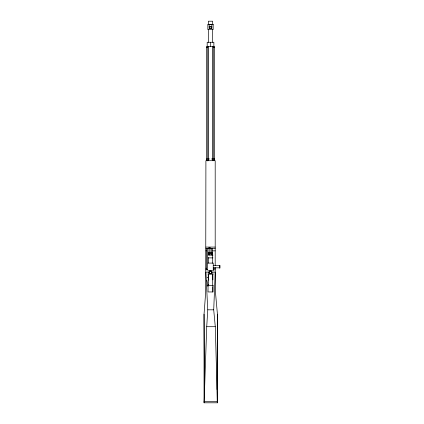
<?xml version="1.0" encoding="UTF-8"?>
<svg xmlns="http://www.w3.org/2000/svg" width="424" height="424" viewBox="0 0 424 424"><rect width="100%" height="100%" fill="white"/><g stroke="black" fill="none" stroke-linecap="round" stroke-linejoin="round"><path stroke-width="0.64" d="M215.196 265.636L215.196 160.701L205.905 160.701L205.693 292.072A176.909 2.518 -85.9 0 1 204.045 314.211L204.045 402.8L217.427 402.8L217.427 314.211A177.11 3.021 85.1 0 1 215.45 292.072L215.196 267.555M217.067 389.566L217.427 314.211M204.045 402.8A3.456 0.466 73.2 0 0 204.14 402.736L205.396 364.714A158.762 0.965 -88 0 0 206.721 326.703L207.765 309.817A119.118 1.669 87.4 0 1 205.905 272.102L208.226 272.102L208.226 279.904L208.878 279.909M212.875 279.904L212.875 272.102L215.196 272.102A119.07 1.304 -87.9 0 1 213.712 309.817L215.286 326.703A158.714 0.758 88.4 0 0 216.351 364.714L217.279 402.736A3.143 0.641 -64 0 0 217.427 402.8M207.999 285.103L207.739 285.299M207.983 285.103L208.804 284.928M207.087 277.619L208.248 277.439M208.772 285.522L207.087 285.866L208.454 285.882M209.18 26.314L211.815 26.314M206.514 47.599L207.839 47.599M213.155 47.599L214.533 47.599M209.546 158.979L206.456 158.979L206.456 160.701M211.502 158.979L214.586 158.979M205.905 247.075L215.196 247.075M208.958 247.939L210.06 247.939M205.905 248.565L215.196 248.565M205.905 250.86L206.403 250.86M212.652 250.86L215.196 250.86M212.694 252.911L208.407 252.911L208.407 254.347L208.884 254.347M212.217 254.347L212.684 254.347L212.684 252.911M208.152 255.121L212.954 255.121M208.152 257.887L212.954 257.887M207.866 263.087L213.24 263.087L213.24 270.83L207.866 270.83M213.277 265.631L219.51 265.631M213.277 267.825L219.51 267.825M205.905 268.207L206.403 268.207M213.288 268.207L215.196 268.207M205.905 269.807L207.733 269.807M213.272 269.807L215.196 269.807M208.046 274.206L213.06 274.206M212.684 286.651L212.694 291.961M207.765 309.817L213.712 309.817M206.721 326.703L215.286 326.703M204.045 401.692L217.427 401.692M207.866 285.32L206.928 280.317M204.045 314.211L204.495 389.571M219.955 265.371L219.955 268.09M219.733 265.636L219.733 267.825M219.51 265.371L219.51 268.09M214.586 160.701L214.533 46.37L206.514 46.37L206.578 160.701M214.449 158.979L214.449 160.701M213.866 46.37L213.866 42.273L207.182 42.273L207.182 46.37M213.155 46.37L213.155 160.696M212.806 46.37L212.806 160.701M212.694 274.206L212.694 285.379M212.657 24.295L212.657 21.2L208.343 21.2L208.343 24.295M212.657 29.553L212.657 42.273M212.652 248.565L212.652 263.288M212.519 252.911L212.519 254.347M212.355 252.911L212.355 254.347M212.217 252.911L212.233 254.893M211.815 252.911L211.815 254.347L211.205 254.347L211.205 252.911M211.687 248.565L211.624 254.347M211.549 252.911L211.549 254.893M211.322 252.911L211.322 254.347M211.157 26.314L211.157 28.662M211.157 252.911L211.157 254.893M210.5 42.273L210.5 46.37M210.06 253.07L210.06 247.568L208.958 247.568L208.958 253.07M209.859 252.911L209.859 254.893M209.838 26.314L209.838 28.662M209.806 252.911L209.806 254.347L209.191 254.347L209.191 252.911M209.673 252.911L209.673 254.347M209.477 252.911L209.477 254.893M209.403 252.911L209.403 254.347M208.735 252.911L208.735 254.347M208.582 252.911L208.534 254.347M208.407 257.575L208.407 263.087M208.407 274.206L208.407 285.379M208.343 29.553L208.343 42.273M208.242 46.37L208.242 160.701M207.839 46.37L207.839 160.924M207.331 248.565L207.331 269.807M206.403 248.565L206.403 269.807M211.793 271.943A1.351 1.351 0 0 1 211.777 272.643M211.634 272.966A1.351 1.351 0 0 1 210.452 273.618M210.103 273.565A1.351 1.351 0 0 1 209.175 271.89M209.318 271.567A1.351 1.351 0 0 1 209.541 271.291M209.827 271.079A1.351 1.351 0 0 1 211.179 271.106M211.454 271.328A1.351 1.351 0 0 1 211.666 271.614M213.166 24.295L207.829 24.295L207.829 29.553L213.166 29.553L213.166 24.295M211.815 24.597L209.18 24.597L209.18 28.662L211.815 28.662L211.815 24.597M213.06 285.379L208.041 285.379L208.041 291.961L213.06 291.961L213.06 285.379M209.822 273.353A1.272 1.272 0 0 0 211.751 272.293A1.272 1.272 0 0 0 209.864 271.153A1.272 1.272 0 0 0 209.822 273.353M209.7 273.549A1.5 1.5 0 0 0 211.974 272.298A1.5 1.5 0 0 0 209.758 270.952A1.5 1.5 0 0 0 209.7 273.549"/></g></svg>
